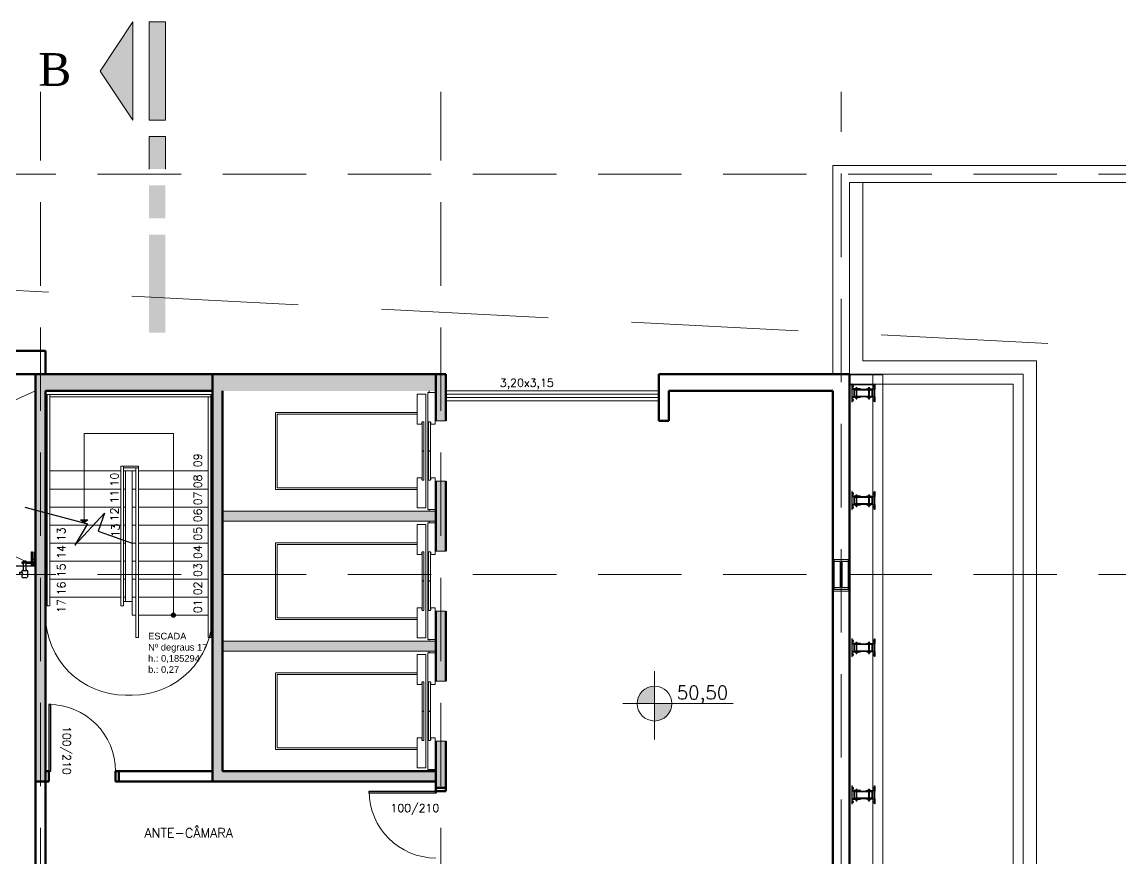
# Model space of a CAD drawing. Header units: millimetres. Extents: x 705 to 840, y 133 to 501.
# Drawn here: x 740.91 to 757.37, y 389.32 to 401.85 of the extents above; entities that cross this region are included whole.
import ezdxf

# ---------------------------------------------------------------- set-up
doc = ezdxf.new("R2010")
doc.units = ezdxf.units.MM
doc.header["$LTSCALE"] = 10
for name, pattern in [('ACAD_ISO03W100', [30, 12, -18]), ('BORDERX2', [3.5, 1, -0.5, 1, -0.5, 0, -0.5]), ('DASHED2', [0.375, 0.25, -0.125])]:
    doc.linetypes.add(name, pattern=pattern)
doc.layers.get('0').update_dxf_attribs({"color": 90})
for name, color, linetype in [('ACCESORIO', 90, 'Continuous'), ('EJE', 5, 'ACAD_ISO03W100'), ('ESCALERA', 90, 'Continuous')]:
    doc.layers.add(name, color=color, linetype=linetype)
for name, color, linetype, lineweight in [('cinza 03', 252, 'Continuous', 13), ('COTA', 90, 'Continuous', 9), ('DIMS', 90, 'Continuous', 9), ('LIFTELE', 16, 'Continuous', 20), ('linha estutura', 252, 'Continuous', 13), ('PAREDES', 50, 'Continuous', 50), ('PAREDES 2', 50, 'Continuous', 50), ('Pilares', 16, 'Continuous', 20), ('pn 02', 16, 'Continuous', 20), ('PN-01', 90, 'Continuous', 13), ('PN-03', 180, 'Continuous', 30), ('recuos', 16, 'Continuous', 20), ('texto', 16, 'Continuous', 20), ('WALLS', 90, 'Continuous', 15)]:
    doc.layers.add(name, color=color, linetype=linetype, lineweight=lineweight)
doc.styles.get("Standard").update_dxf_attribs({"font": 'simplex.shx'})

# ---------------------------------------------------------------- blocks, each defined once
blk = doc.blocks.new('LIFTPLAN')
at = {"layer": 'LIFTELE', "color": 7, "linetype": 'Continuous'}
for p, q in [((-575, 0), (-575, 2125)), ((-575, 2125), (575, 2125)), ((-550, 0), (-550, 2100)), ((-550, 2100), (550, 2100)), ((550, 0), (550, 2100)), ((575, 0), (575, 2125)), ((-850, 0), (-400, 0)), ((-850, -130), (-850, 0)), ((-400, 0), (-400, -69)), ((400, 0), (850, 0)), ((400, -69), (400, 0)), ((850, 0), (850, -130)), ((875, -160), (-875, -160)), ((-875, -160), (-875, -269)), ((850, -130), (-850, -130)), ((-2, -75), (-439, -75)), ((-439, -75), (-439, -100)), ((-439, -100), (-2, -100)), ((-400, -69), (-432, -69)), ((-2, -100), (-2, -75)), ((2, -75), (439, -75)), ((2, -100), (2, -75)), ((439, -100), (2, -100)), ((432, -69), (400, -69)), ((439, -75), (439, -100)), ((875, -269), (875, -160)), ((-875, -180), (-900, -180)), ((-875, -269), (-400, -269)), ((-439, -170), (-2, -170)), ((-439, -200), (-439, -170)), ((-2, -200), (-439, -200)), ((-400, -206), (-432, -206)), ((-400, -269), (-400, -206)), ((-2, -170), (-2, -200)), ((439, -170), (2, -170)), ((2, -170), (2, -200)), ((2, -200), (439, -200)), ((400, -206), (400, -269)), ((432, -206), (400, -206)), ((400, -269), (875, -269)), ((439, -200), (439, -170)), ((900, -180), (875, -180))]:
    blk.add_line(p, q, dxfattribs=at)
blk = doc.blocks.new('BLO253')
blk.add_lwpolyline([(39.6, 2, -0.4142136), (40.6, 1, 0.4142136), (41.6, 0), (91.5, 0, 0.4142136), (92.5, 1), (92.5, 4, 0.4142136), (91.5, 5), (49.6, 5, -0.4142136), (44.6, 10), (44.6, 89, 0.4142136), (43.6, 90), (41.6, 90, 0.4142136), (40.6, 89), (40.6, 6.5, -0.4142136), (39.1, 5), (-39.1, 5, -0.4142136), (-40.6, 6.5), (-40.6, 89, 0.4142136), (-41.6, 90), (-43.6, 90, 0.4142136), (-44.6, 89), (-44.6, 10, -0.4142136), (-49.6, 5), (-91.5, 5, 0.4142136), (-92.5, 4), (-92.5, 1, 0.4142136), (-91.5, 0), (-41.6, 0, 0.4142136), (-40.6, 1, -0.4142136), (-39.6, 2)], format="xyb", close=True)
blk = doc.blocks.new('CAB-BUL')
for p, q in [((-6, 11), (6, 11)), ((-4, 2), (-4, 9)), ((-4, 1), (-4, 2)), ((4, 2), (4, 9)), ((4, 1), (4, 2))]:
    blk.add_line(p, q)
blk.add_lwpolyline([(-9, 1), (9, 1), (9, 0), (-9, 0)], close=True)
blk.add_lwpolyline([(8, 9, 0.888889), (4, 9, 0.50025), (-4, 9, 0.88987), (-8, 9), (-8, 2), (8, 2)], format="xyb", close=True)
blk = doc.blocks.new('TUERCA')
for p, q in [((-7, -2), (7, -2)), ((7, -10), (-7, -10)), ((-5, -11), (3, -10)), ((-5, -12), (4, -11)), ((-5, -13), (4, -12)), ((-5, -14), (4, -13)), ((-5, -16), (4, -14)), ((-4, -8), (-4, -3)), ((-3, -16), (4, -16)), ((4, -3), (4, -8))]:
    blk.add_line(p, q)
blk.add_lwpolyline([(-9, 0), (9, 0), (9, -2), (-9, -2)], close=True)
blk.add_lwpolyline([(-4, -8, -0.666895), (-9, -8), (-9, -3, -0.666895), (-4, -3, -0.349005), (4, -3, -0.666667), (9, -3), (9, -8, -0.666667), (4, -8, -0.349005)], format="xyb", close=True)
blk.add_lwpolyline([(-4, -10), (-3, -10), (-5, -11), (-3, -11), (-5, -12), (-3, -12), (-5, -13), (-3, -14), (-5, -14), (-3, -15), (-5, -16), (-3, -16), (3, -16), (4, -16), (3, -15), (4, -14), (3, -14), (4, -13), (3, -13), (4, -12), (3, -11), (4, -11), (3, -10), (4, -10)])
blk = doc.blocks.new('fixação madeira')
at = {"layer": 'ACCESORIO'}
for p, q in [((-0.052, -0.063), (-0.05, -0.076)), ((-0.05, -0.063), (-0.048, -0.076)), ((-0.048, -0.063), (-0.047, -0.076)), ((-0.047, -0.063), (-0.045, -0.076)), ((-0.045, -0.063), (-0.043, -0.076)), ((-0.043, -0.063), (-0.041, -0.076)), ((-0.041, -0.063), (-0.039, -0.076)), ((-0.039, -0.063), (-0.038, -0.076)), ((-0.038, -0.063), (-0.036, -0.076)), ((-0.036, -0.063), (-0.034, -0.076)), ((-0.034, -0.063), (-0.032, -0.076)), ((-0.032, -0.063), (-0.03, -0.076)), ((-0.03, -0.063), (-0.029, -0.076)), ((-0.029, -0.063), (-0.027, -0.076)), ((-0.027, -0.063), (-0.025, -0.076)), ((-0.025, -0.063), (-0.023, -0.076)), ((-0.023, -0.063), (-0.021, -0.076)), ((-0.021, -0.063), (-0.02, -0.076)), ((-0.02, -0.063), (-0.018, -0.076)), ((-0.018, -0.063), (-0.016, -0.076)), ((-0.016, -0.063), (-0.014, -0.076)), ((-0.014, -0.063), (-0.012, -0.076)), ((-0.012, -0.076), (-0.012, -0.063)), ((-0.052, -0.251), (-0.05, -0.264)), ((-0.05, -0.251), (-0.048, -0.264)), ((-0.048, -0.251), (-0.047, -0.264)), ((-0.047, -0.251), (-0.045, -0.264)), ((-0.045, -0.251), (-0.043, -0.264)), ((-0.043, -0.251), (-0.041, -0.264)), ((-0.041, -0.251), (-0.039, -0.264)), ((-0.039, -0.251), (-0.038, -0.264)), ((-0.038, -0.251), (-0.036, -0.264)), ((-0.036, -0.251), (-0.034, -0.264)), ((-0.034, -0.251), (-0.032, -0.264)), ((-0.032, -0.251), (-0.03, -0.264)), ((-0.03, -0.251), (-0.029, -0.264)), ((-0.029, -0.251), (-0.027, -0.264)), ((-0.027, -0.251), (-0.025, -0.264)), ((-0.025, -0.251), (-0.023, -0.264)), ((-0.023, -0.251), (-0.021, -0.264)), ((-0.021, -0.251), (-0.02, -0.264)), ((-0.02, -0.251), (-0.018, -0.264)), ((-0.018, -0.251), (-0.016, -0.264)), ((-0.016, -0.251), (-0.014, -0.264)), ((-0.014, -0.251), (-0.012, -0.264)), ((-0.012, -0.264), (-0.012, -0.251))]:
    blk.add_line(p, q, dxfattribs=at)
for points in [[(-0.06, -0.034), (0.057, -0.034), (0.057, -0.308), (-0.06, -0.308)], [(-0.052, -0.042), (0.049, -0.042), (0.049, -0.3), (-0.052, -0.3)]]:
    blk.add_lwpolyline(points, close=True, dxfattribs=at)
for points in [[(0.049, -0.063), (-0.014, -0.063), (-0.015, -0.066), (-0.016, -0.063), (-0.017, -0.066), (-0.018, -0.063), (-0.018, -0.066), (-0.02, -0.063), (-0.02, -0.066), (-0.021, -0.063), (-0.022, -0.066), (-0.023, -0.063), (-0.024, -0.066), (-0.025, -0.063), (-0.026, -0.066), (-0.027, -0.063), (-0.027, -0.066), (-0.029, -0.063), (-0.029, -0.066), (-0.03, -0.063), (-0.031, -0.066), (-0.032, -0.063), (-0.033, -0.066), (-0.034, -0.063), (-0.035, -0.066), (-0.036, -0.063), (-0.036, -0.066), (-0.038, -0.063), (-0.038, -0.066), (-0.039, -0.063), (-0.04, -0.066), (-0.041, -0.063), (-0.042, -0.066), (-0.043, -0.063), (-0.044, -0.066), (-0.045, -0.063), (-0.045, -0.066), (-0.047, -0.063), (-0.047, -0.066), (-0.048, -0.063), (-0.049, -0.066), (-0.05, -0.063), (-0.051, -0.066), (-0.052, -0.063)], [(-0.052, -0.076), (-0.051, -0.074), (-0.05, -0.076), (-0.05, -0.074), (-0.048, -0.076), (-0.048, -0.074), (-0.047, -0.076), (-0.046, -0.074), (-0.045, -0.076), (-0.044, -0.074), (-0.043, -0.076), (-0.042, -0.074), (-0.041, -0.076), (-0.041, -0.074), (-0.039, -0.076), (-0.039, -0.074), (-0.038, -0.076), (-0.037, -0.074), (-0.036, -0.076), (-0.035, -0.074), (-0.034, -0.076), (-0.033, -0.074), (-0.032, -0.076), (-0.032, -0.074), (-0.03, -0.076), (-0.03, -0.074), (-0.029, -0.076), (-0.028, -0.074), (-0.027, -0.076), (-0.026, -0.074), (-0.025, -0.076), (-0.024, -0.074), (-0.023, -0.076), (-0.023, -0.074), (-0.021, -0.076), (-0.021, -0.074), (-0.02, -0.076), (-0.019, -0.074), (-0.018, -0.076), (-0.017, -0.074), (-0.016, -0.076), (-0.015, -0.074), (-0.014, -0.076), (-0.014, -0.074), (-0.012, -0.076), (0.049, -0.076)], [(0.049, -0.251), (-0.014, -0.251), (-0.015, -0.253), (-0.016, -0.251), (-0.017, -0.253), (-0.018, -0.251), (-0.018, -0.253), (-0.02, -0.251), (-0.02, -0.253), (-0.021, -0.251), (-0.022, -0.253), (-0.023, -0.251), (-0.024, -0.253), (-0.025, -0.251), (-0.026, -0.253), (-0.027, -0.251), (-0.027, -0.253), (-0.029, -0.251), (-0.029, -0.253), (-0.03, -0.251), (-0.031, -0.253), (-0.032, -0.251), (-0.033, -0.253), (-0.034, -0.251), (-0.035, -0.253), (-0.036, -0.251), (-0.036, -0.253), (-0.038, -0.251), (-0.038, -0.253), (-0.039, -0.251), (-0.04, -0.253), (-0.041, -0.251), (-0.042, -0.253), (-0.043, -0.251), (-0.044, -0.253), (-0.045, -0.251), (-0.045, -0.253), (-0.047, -0.251), (-0.047, -0.253), (-0.048, -0.251), (-0.049, -0.253), (-0.05, -0.251), (-0.051, -0.253), (-0.052, -0.251)], [(-0.052, -0.264), (-0.051, -0.262), (-0.05, -0.264), (-0.05, -0.262), (-0.048, -0.264), (-0.048, -0.262), (-0.047, -0.264), (-0.046, -0.262), (-0.045, -0.264), (-0.044, -0.262), (-0.043, -0.264), (-0.042, -0.262), (-0.041, -0.264), (-0.041, -0.262), (-0.039, -0.264), (-0.039, -0.262), (-0.038, -0.264), (-0.037, -0.262), (-0.036, -0.264), (-0.035, -0.262), (-0.034, -0.264), (-0.033, -0.262), (-0.032, -0.264), (-0.032, -0.262), (-0.03, -0.264), (-0.03, -0.262), (-0.029, -0.264), (-0.028, -0.262), (-0.027, -0.264), (-0.026, -0.262), (-0.025, -0.264), (-0.024, -0.262), (-0.023, -0.264), (-0.023, -0.262), (-0.021, -0.264), (-0.021, -0.262), (-0.02, -0.264), (-0.019, -0.262), (-0.018, -0.264), (-0.017, -0.262), (-0.016, -0.264), (-0.015, -0.262), (-0.014, -0.264), (-0.014, -0.262), (-0.012, -0.264), (0.049, -0.264)]]:
    blk.add_lwpolyline(points, dxfattribs=at)
at = {"layer": 'ACCESORIO', "xscale": 0.001440000000002328, "yscale": 0.001440000000002328, "zscale": 0.00144, "rotation": 180}
blk.add_blockref('BLO253', (-0.001, 0.001), dxfattribs=at)
at = {"layer": 'ACCESORIO', "linetype": 'Continuous', "xscale": 0.001440000000002328, "yscale": 0.001440000000002328, "zscale": 0.00144}
for name, p, rotation in [('CAB-BUL', (-0.105, -0.006), 180), ('TUERCA', (-0.066, -0.07), 270), ('CAB-BUL', (0.063, -0.07), 270), ('CAB-BUL', (0.1, -0.006), 180), ('CAB-BUL', (0.063, -0.258), 270)]:
    blk.add_blockref(name, p, dxfattribs=dict(at, rotation=rotation))
at = {"layer": 'ACCESORIO', "xscale": -0.001440000000002328, "yscale": 0.001440000000002328, "zscale": 0.00144}
blk.add_blockref('BLO253', (-0.001, -0.345), dxfattribs=at)
at = {"layer": 'ACCESORIO', "linetype": 'Continuous', "xscale": -0.001440000000002328, "yscale": 0.001440000000002328, "zscale": 0.00144}
for p in [(-0.105, -0.338), (0.1, -0.338)]:
    blk.add_blockref('CAB-BUL', p, dxfattribs=at)
at = {"layer": 'ACCESORIO', "color": 252, "linetype": 'Continuous', "xscale": 0.001440000000002328, "yscale": 0.001440000000002328, "zscale": 0.00144, "rotation": 270}
blk.add_blockref('TUERCA', (-0.066, -0.258), dxfattribs=at)

msp = doc.modelspace()

# ---------------------------------------------------------------- hatches: boundary and pattern name
at = {"layer": 'cinza 03'}
h = msp.add_hatch(color=256, dxfattribs=at)
h.paths.add_polyline_path([(743.766, 396.572), (741.191, 396.572), (741.191, 394.519), (741.266, 394.499), (741.266, 394.813), (741.266, 396.322), (743.766, 396.322)])
h.paths.add_polyline_path([(741.191, 396.572), (741.116, 396.572), (741.116, 394.539), (741.191, 394.519)])
h.paths.add_polyline_path([(741.191, 394.519), (741.116, 394.539), (741.116, 393.572), (741.191, 393.572)])
h.paths.add_polyline_path([(741.266, 394.499), (741.191, 394.519), (741.191, 393.572), (741.266, 393.572)])
h.paths.add_polyline_path([(741.266, 393.572), (741.191, 393.572), (741.191, 390.472), (741.266, 390.472)])
h.paths.add_polyline_path([(741.191, 393.572), (741.116, 393.572), (741.116, 390.472), (741.191, 390.472)])
h = msp.add_hatch(color=256, dxfattribs=at)
h.paths.add_polyline_path([(747.116, 396.572), (743.766, 396.572), (743.766, 396.322), (747.116, 396.322)])
h.paths.add_polyline_path([(747.266, 396.572), (747.191, 396.572), (747.191, 396.322), (747.266, 396.322)])
h.paths.add_polyline_path([(747.191, 396.572), (747.116, 396.572), (747.116, 396.322), (747.191, 396.322)])
h = msp.add_hatch(color=256, dxfattribs=at)
h.paths.add_polyline_path([(743.916, 393.572), (743.766, 393.572), (743.766, 390.472), (747.116, 390.472), (747.116, 390.622), (743.916, 390.622)])
h.paths.add_polyline_path([(743.916, 396.322), (743.766, 396.322), (743.766, 393.572), (743.916, 393.572)])
h.paths.add_polyline_path([(747.116, 394.522), (743.916, 394.522), (743.916, 394.372), (747.116, 394.372)])
h.paths.add_polyline_path([(747.116, 392.572), (743.916, 392.572), (743.916, 392.422), (747.116, 392.422)], flags=17)
h.paths.add_polyline_path([(747.191, 391.072), (747.116, 391.072), (747.116, 390.622), (747.116, 390.472), (747.116, 390.373), (747.191, 390.373)])
h.paths.add_polyline_path([(747.266, 391.072), (747.191, 391.072), (747.191, 390.373), (747.266, 390.373), (747.266, 390.472)])
h.paths.add_polyline_path([(747.266, 393.022), (747.191, 393.022), (747.191, 391.972), (747.266, 391.972)])
h.paths.add_polyline_path([(747.191, 393.022), (747.116, 393.022), (747.116, 392.572), (747.116, 391.972), (747.191, 391.972)])
h.paths.add_polyline_path([(747.266, 394.972), (747.191, 394.972), (747.191, 393.922), (747.266, 393.922)])
h.paths.add_polyline_path([(747.191, 394.972), (747.116, 394.972), (747.116, 394.522), (747.116, 393.922), (747.191, 393.922)])
h.paths.add_polyline_path([(747.266, 396.322), (747.191, 396.322), (747.191, 395.872), (747.266, 395.872)])
h.paths.add_polyline_path([(747.191, 396.322), (747.116, 396.322), (747.116, 395.872), (747.191, 395.872)])
h = msp.add_hatch(color=256, dxfattribs=at)
h.paths.add_polyline_path([(750.393, 391.899, 0.414214), (750.132, 391.637), (750.393, 391.637)])
h.paths.add_polyline_path([(750.393, 391.376, 0.414214), (750.655, 391.637), (750.393, 391.637)])
at = {"layer": 'Pilares'}
msp.add_hatch(color=256, dxfattribs=at).paths.add_polyline_path([(753.086, 393.347), (753.296, 393.347), (753.296, 393.377), (753.206, 393.377), (753.206, 393.767), (753.296, 393.767), (753.296, 393.797), (753.086, 393.797), (753.086, 393.767), (753.176, 393.767), (753.176, 393.377), (753.086, 393.377)])
at = {"layer": 'PN-01', "ltscale": 0.05}
h = msp.add_hatch(color=256, dxfattribs=at)
h.paths.add_polyline_path([(742.083, 401.115), (742.573, 401.85), (742.573, 400.38)])
h.paths.add_polyline_path([(742.818, 400.38), (742.818, 401.85), (743.063, 401.85), (743.063, 400.38)])
h.paths.add_polyline_path([(742.818, 399.645), (742.818, 400.135), (743.063, 400.135), (743.063, 399.645)])
h.paths.add_polyline_path([(742.818, 398.91), (742.818, 399.4), (743.063, 399.4), (743.063, 398.91)])
h.paths.add_polyline_path([(742.818, 397.941), (742.818, 398.665), (743.063, 398.665), (743.063, 397.941)])
h.paths.add_polyline_path([(742.818, 397.195), (742.818, 397.941), (743.063, 397.941), (743.063, 397.195)])
at = {"layer": 'PN-01'}
msp.add_hatch(color=256, dxfattribs=at).paths.add_polyline_path([(741.846, 394.346), (741.902, 394.389), (741.791, 394.389)])

# ---------------------------------------------------------------- linework, layer by layer
at = {"layer": 'cinza 03'}
for p, q in [((753.066, 399.697), (753.066, 396.572)), ((762.191, 399.697), (753.066, 399.697)), ((762.191, 399.697), (753.066, 399.697)), ((753.316, 399.447), (753.316, 396.572)), ((761.941, 399.447), (753.316, 399.447)), ((753.516, 399.447), (753.516, 396.772)), ((756.116, 396.772), (753.516, 396.772)), ((756.116, 387.897), (756.116, 396.772)), ((742.566, 391.762), (742.466, 391.762))]:
    msp.add_line(p, q, dxfattribs=at)
for centre, radius, start, end in [((742.466, 392.962), 1.2, 180, 270), ((742.566, 392.962), 1.2, 270, 360), ((741.316, 390.622), 1, 0, 90), ((747.116, 390.323), 1, 180, 270)]:
    msp.add_arc(centre, radius, start, end, dxfattribs=at)
at = {"layer": 'COTA'}
for p, q in [((750.393, 392.125), (750.393, 391.1)), ((749.919, 391.637), (751.572, 391.637))]:
    msp.add_line(p, q, dxfattribs=at)
msp.add_circle((750.393, 391.637), 0.261, dxfattribs=at)
at = {"layer": 'EJE', "linetype": 'BORDERX2', "ltscale": 0.001}
for points in [[(741.072, 393.76), (741.1, 393.76)], [(741.1, 393.734), (741.072, 393.734)]]:
    msp.add_lwpolyline(points, dxfattribs=at)
msp.add_circle((740.955, 393.748), 0.00762, dxfattribs=at)
at = {"layer": 'ESCALERA'}
for points in [[(741.072, 393.911), (741.072, 393.702), (741.056, 393.702), (741.056, 393.911)], [(741.116, 393.911), (741.116, 393.702), (741.1, 393.702), (741.1, 393.911)]]:
    msp.add_lwpolyline(points, close=True, dxfattribs=at)
for points in [[(740.934, 393.734), (740.916, 393.734), (740.916, 393.76), (740.934, 393.76)], [(740.978, 393.76), (740.978, 393.773), (740.934, 393.773), (740.934, 393.76)], [(740.934, 393.643), (740.934, 393.734)], [(740.978, 393.76), (741.056, 393.76)], [(740.978, 393.643), (740.978, 393.734)], [(741.056, 393.734), (740.978, 393.734)], [(741.1, 393.794), (741.072, 393.794)], [(741.1, 393.709), (741.072, 393.709)], [(740.916, 393.573), (740.88, 393.573), (740.88, 393.604), (740.916, 393.604)], [(740.916, 393.629), (740.996, 393.629)], [(740.916, 393.603), (740.916, 393.629), (740.948, 393.629)], [(740.916, 393.531), (740.916, 393.573)], [(740.916, 393.531), (740.922, 393.526)], [(740.922, 393.526), (740.948, 393.526)], [(740.948, 393.526), (740.99, 393.526)], [(740.996, 393.629), (740.996, 393.532)]]:
    msp.add_lwpolyline(points, dxfattribs=at)
for centre, radius, start, end in [((740.927, 393.747), 0.0142, 295.8881, 63.8569), ((740.984, 393.747), 0.0142, 115.3235, 244.726), ((740.911, 393.653), 0.0247, 282.7458, 337.2407), ((740.906, 393.588), 0.0183, 303.6803, 56.2779), ((741.001, 393.653), 0.0255, 203.9819, 257.2421)]:
    msp.add_arc(centre, radius, start, end, dxfattribs=at)
at = {"layer": 'linha estutura', "linetype": 'DASHED2', "ltscale": 0.5}
for p, q in [((741.191, 371.648), (741.191, 400.801)), ((747.191, 371.648), (747.191, 400.801)), ((753.191, 370.202), (753.191, 400.801)), ((723.297, 399.572), (767.656, 399.572)), ((723.297, 393.572), (767.656, 393.572))]:
    msp.add_line(p, q, dxfattribs=at)
at = {"layer": 'PAREDES', "linetype": 'Continuous'}
for p, q in [((743.766, 396.572), (743.766, 390.472)), ((741.266, 396.322), (741.266, 394.613)), ((743.916, 396.322), (743.916, 390.622)), ((741.266, 394.613), (741.266, 393.415))]:
    msp.add_line(p, q, dxfattribs=at)
at = {"layer": 'PAREDES'}
for p, q in [((741.266, 394.813), (741.266, 390.472)), ((741.266, 390.472), (741.266, 394.813)), ((741.316, 390.622), (741.266, 390.622)), ((741.316, 390.472), (741.316, 390.622)), ((741.316, 390.472), (741.316, 390.622)), ((742.316, 390.472), (742.316, 390.622)), ((742.316, 390.472), (742.316, 390.622)), ((742.316, 390.472), (742.316, 390.622)), ((743.766, 390.622), (742.316, 390.622)), ((742.366, 390.472), (742.366, 390.622)), ((741.316, 390.472), (741.116, 390.472)), ((743.766, 390.472), (742.316, 390.472)), ((747.266, 390.373), (747.116, 390.373)), ((747.266, 390.323), (747.116, 390.323)), ((747.266, 390.323), (747.116, 390.323))]:
    msp.add_line(p, q, dxfattribs=at)
at = {"layer": 'PAREDES 2'}
for p, q in [((735.066, 396.922), (741.266, 396.922)), ((741.266, 396.922), (741.266, 396.572)), ((747.266, 396.572), (735.316, 396.572)), ((741.116, 396.572), (741.116, 388.247)), ((747.116, 396.572), (747.116, 395.872)), ((747.266, 396.572), (747.266, 395.872)), ((753.316, 396.572), (750.456, 396.572)), ((753.066, 396.572), (750.456, 396.572)), ((750.456, 396.572), (750.456, 395.872)), ((753.316, 388.097), (753.316, 396.572)), ((741.116, 388.247), (741.116, 396.322)), ((741.266, 396.322), (741.266, 389.222)), ((741.266, 396.322), (743.766, 396.322)), ((750.606, 395.872), (750.606, 396.322)), ((753.066, 396.322), (750.606, 396.322)), ((753.066, 388.097), (753.066, 396.322)), ((750.456, 395.872), (750.606, 395.872)), ((747.116, 394.972), (747.116, 393.922)), ((747.266, 394.972), (747.266, 393.922)), ((747.116, 393.022), (747.116, 391.972)), ((747.266, 393.022), (747.266, 391.972)), ((747.116, 391.072), (747.116, 390.472)), ((747.266, 391.072), (747.266, 390.472)), ((743.916, 390.622), (747.116, 390.622)), ((743.766, 390.472), (747.116, 390.472)), ((747.116, 390.472), (747.116, 390.293)), ((747.266, 390.472), (747.266, 390.323))]:
    msp.add_line(p, q, dxfattribs=at)
msp.add_lwpolyline([(747.266, 396.572), (741.116, 396.572)], dxfattribs=at)
at = {"layer": 'Pilares'}
for p, q in [((753.061, 393.322), (753.061, 393.822)), ((753.321, 393.322), (753.321, 393.822)), ((753.086, 393.347), (753.086, 393.797)), ((753.176, 393.767), (753.086, 393.767)), ((753.176, 393.377), (753.176, 393.767)), ((753.206, 393.377), (753.206, 393.767)), ((753.296, 393.767), (753.206, 393.767)), ((753.296, 393.347), (753.296, 393.797)), ((753.061, 393.322), (753.321, 393.322)), ((753.176, 393.377), (753.086, 393.377)), ((753.296, 393.377), (753.206, 393.377))]:
    msp.add_line(p, q, dxfattribs=at)
for points in [[(753.296, 393.767), (753.296, 393.797), (753.086, 393.797), (753.086, 393.767)], [(753.086, 393.377), (753.086, 393.347), (753.296, 393.347), (753.296, 393.377)]]:
    msp.add_lwpolyline(points, dxfattribs=at)
at = {"layer": 'pn 02', "ltscale": 0.05}
for q in [(742.083, 401.115), (742.573, 400.38), (742.573, 400.38)]:
    msp.add_line((742.573, 401.85), q, dxfattribs=at)
at = {"layer": 'pn 02'}
for p, q in [((742.573, 400.38), (742.573, 401.85)), ((742.818, 400.38), (742.818, 401.85)), ((742.818, 401.85), (743.063, 401.85)), ((743.063, 401.85), (743.063, 400.38)), ((743.063, 400.38), (742.818, 400.38)), ((743.063, 400.38), (742.818, 400.38)), ((743.063, 400.135), (742.818, 400.135)), ((742.818, 399.645), (742.818, 400.135)), ((743.063, 400.135), (742.818, 400.135)), ((742.818, 399.645), (742.818, 400.135)), ((743.063, 400.135), (743.063, 399.645)), ((743.063, 400.135), (743.063, 399.645)), ((753.816, 396.565), (753.316, 396.565)), ((753.666, 383.572), (753.666, 396.565)), ((753.816, 383.572), (753.816, 396.565)), ((753.666, 396.415), (753.316, 396.415)), ((741.266, 395.122), (741.292, 395.122)), ((741.33, 395.122), (742.397, 395.122)), ((742.435, 395.122), (742.466, 395.122)), ((742.466, 394.065), (742.466, 395.122)), ((742.466, 395.122), (742.566, 395.122)), ((742.566, 393.167), (742.566, 395.122)), ((742.566, 395.122), (742.621, 395.122)), ((742.66, 395.122), (743.704, 395.122)), ((743.742, 395.122), (743.766, 395.122)), ((741.266, 394.852), (741.292, 394.852)), ((741.33, 394.852), (742.397, 394.852)), ((742.435, 394.852), (742.466, 394.852)), ((742.566, 394.852), (742.621, 394.852)), ((742.66, 394.852), (743.704, 394.852)), ((743.742, 394.852), (743.766, 394.852)), ((741.266, 394.582), (741.292, 394.582)), ((741.33, 394.582), (742.397, 394.582)), ((742.435, 394.582), (742.466, 394.582)), ((742.566, 394.582), (742.621, 394.582)), ((742.66, 394.582), (743.704, 394.582)), ((743.742, 394.582), (743.766, 394.582)), ((741.886, 394.312), (742.397, 394.312)), ((742.435, 394.312), (742.466, 394.312)), ((742.566, 394.312), (742.621, 394.312)), ((742.66, 394.312), (743.704, 394.312)), ((743.742, 394.312), (743.766, 394.312)), ((742.566, 394.042), (742.621, 394.042)), ((742.66, 394.042), (743.704, 394.042)), ((743.742, 394.042), (743.766, 394.042)), ((742.566, 393.772), (742.621, 393.772)), ((742.66, 393.772), (743.704, 393.772)), ((743.742, 393.772), (743.766, 393.772)), ((742.566, 393.502), (742.621, 393.502)), ((742.66, 393.502), (743.704, 393.502)), ((743.742, 393.502), (743.766, 393.502)), ((742.466, 393.167), (742.566, 393.167)), ((742.566, 393.232), (742.621, 393.232)), ((742.566, 392.962), (742.566, 393.167)), ((742.66, 393.232), (743.704, 393.232)), ((743.742, 393.232), (743.766, 393.232)), ((742.566, 392.962), (742.621, 392.962)), ((742.66, 392.962), (743.704, 392.962)), ((743.742, 392.962), (743.766, 392.962))]:
    msp.add_line(p, q, dxfattribs=at)
for points in [[(741.292, 396.27), (743.742, 396.27), (743.742, 396.232), (741.33, 396.232)], [(741.292, 396.27), (741.292, 394.49)], [(741.33, 394.481), (741.33, 396.27)], [(743.742, 396.27), (743.742, 392.627), (743.704, 392.627), (743.704, 396.232)], [(742.397, 395.168), (742.397, 395.194), (742.661, 395.194), (742.661, 395.168), (742.435, 395.168)], [(742.397, 395.194), (742.397, 394.091)], [(742.435, 394.077), (742.435, 395.194)], [(742.66, 395.168), (742.66, 392.627), (742.621, 392.627), (742.621, 395.168)]]:
    msp.add_lwpolyline(points, dxfattribs=at)
at = {"layer": 'PN-01', "ltscale": 0.05}
msp.add_line((742.083, 401.115), (742.573, 400.38), dxfattribs=at)
at = {"layer": 'PN-01'}
for p, q in [((755.916, 396.572), (753.316, 396.572)), ((755.916, 388.097), (755.916, 396.572)), ((750.456, 396.322), (747.266, 396.322)), ((755.766, 396.422), (753.316, 396.422)), ((755.766, 389.222), (755.766, 396.422)), ((750.456, 396.272), (747.266, 396.272)), ((750.456, 396.222), (747.266, 396.222)), ((750.456, 396.172), (747.266, 396.172)), ((743.182, 395.684), (741.846, 395.684)), ((741.846, 395.684), (741.846, 394.343)), ((743.182, 392.962), (743.182, 395.684)), ((741.266, 394.312), (741.292, 394.312)), ((741.33, 394.312), (741.886, 394.312)), ((741.266, 394.042), (741.292, 394.042)), ((741.33, 394.042), (742.397, 394.042)), ((742.435, 394.042), (742.466, 394.042)), ((742.466, 394.065), (742.466, 393.167)), ((741.266, 393.772), (741.292, 393.772)), ((741.33, 393.772), (742.397, 393.772)), ((742.435, 393.772), (742.466, 393.772)), ((741.266, 393.502), (741.292, 393.502)), ((741.33, 393.502), (742.397, 393.502)), ((742.435, 393.502), (742.466, 393.502)), ((741.266, 393.232), (741.292, 393.232)), ((741.33, 393.232), (742.397, 393.232)), ((742.435, 393.232), (742.466, 393.232)), ((742.435, 393.167), (742.466, 393.167))]:
    msp.add_line(p, q, dxfattribs=at)
for points in [[(741.116, 393.702), (735.316, 396.322)], [(735.316, 393.702), (741.116, 396.322)], [(741.33, 394.481), (741.33, 393.102), (741.292, 393.102), (741.292, 394.492)], [(742.435, 394.077), (742.435, 393.102), (742.397, 393.102), (742.397, 394.091)]]:
    msp.add_lwpolyline(points, dxfattribs=at)
msp.add_lwpolyline([(741.846, 394.346), (741.902, 394.389), (741.791, 394.389)], close=True, dxfattribs=at)
at = {"layer": 'PN-01', "const_width": 0.04}
msp.add_lwpolyline([(743.162, 392.962, 1), (743.202, 392.962, 1)], format="xyb", close=True, dxfattribs=at)
at = {"layer": 'PN-03', "ltscale": 0.1}
msp.add_line((735.441, 393.702), (741.116, 393.702), dxfattribs=at)
at = {"layer": 'PN-03'}
msp.add_lwpolyline([(740.955, 394.582), (741.897, 394.33), (741.704, 394.009), (742.149, 394.49), (742.053, 394.22), (742.566, 394.042)], dxfattribs=at)
for points in [[(741.316, 390.622), (741.346, 390.622), (741.346, 391.622), (741.316, 391.622)], [(747.116, 390.323), (747.116, 390.293), (746.116, 390.293), (746.116, 390.323)]]:
    msp.add_lwpolyline(points, close=True, dxfattribs=at)
at = {"layer": 'recuos', "linetype": 'DASHED2'}
msp.add_line((786.249, 395.486), (737.445, 398.003), dxfattribs=at)
at = {"layer": 'WALLS', "linetype": 'Continuous'}
for p, q in [((747.116, 395.872), (747.116, 396.322)), ((747.116, 395.872), (747.266, 395.872)), ((747.116, 394.522), (747.116, 394.972)), ((747.266, 394.972), (747.116, 394.972)), ((747.116, 394.522), (743.916, 394.522)), ((747.116, 394.372), (743.916, 394.372)), ((747.116, 394.372), (747.116, 393.922)), ((747.266, 393.922), (747.116, 393.922)), ((747.116, 393.022), (747.266, 393.022)), ((747.116, 393.022), (747.116, 392.572)), ((743.916, 392.572), (747.116, 392.572)), ((743.916, 392.422), (747.116, 392.422)), ((747.116, 391.972), (747.116, 392.422)), ((747.116, 391.972), (747.266, 391.972)), ((747.116, 390.622), (747.116, 391.072)), ((747.266, 391.072), (747.116, 391.072))]:
    msp.add_line(p, q, dxfattribs=at)

# ---------------------------------------------------------------- block references
at = {"layer": 'cinza 03', "rotation": 90}
for p in [(753.35, 396.291), (753.35, 394.681), (753.35, 392.476), (753.35, 390.27)]:
    msp.add_blockref('fixação madeira', p, dxfattribs=at)
at = {"layer": 'DIMS', "yscale": 0.001, "zscale": 0.001, "rotation": 90}
for p, xscale in [((746.836, 395.422), 0.001), ((746.836, 393.472), -0.001), ((746.836, 391.522), 0.001)]:
    msp.add_blockref('LIFTPLAN', p, dxfattribs=dict(at, xscale=xscale))

# ---------------------------------------------------------------- texts
at = {"layer": 'COTA'}
msp.add_text('50,50', height=0.2, dxfattribs=at).set_placement((750.726, 391.701))
at = {"layer": 'COTA', "insert": (742.803, 392.079), "char_height": 0.1, "width": 1.367, "attachment_point": 7}
msp.add_mtext('{\\fArial|b0|i0|c0|p34;ESCADA\\PNº degraus 17\\Ph.: 0,185294\\Pb.: 0,27}', dxfattribs=at)
at = {"layer": 'pn 02', "ltscale": 0.05, "insert": (741.159, 400.891), "char_height": 0.49, "width": 3.68578, "attachment_point": 7}
msp.add_mtext('{\\fTimes New Roman|b0|i0|c0|p18;B}', dxfattribs=at)
at = {"layer": 'texto'}
for s, height, p in [('3,20x3,15', 0.12, (748.075, 396.384)), ('100/210', 0.12, (746.436, 390.012)), ('ANTE-CÂMARA', 0.14, (742.749, 389.628))]:
    msp.add_text(s, height=height, dxfattribs=at).set_placement(p)
for s, rotation, p in [('09', 90, (743.607, 395.179)), ('10', 90, (742.36, 394.89)), ('08', 90, (743.607, 394.862)), ('11', 90, (742.36, 394.636)), ('07', 90, (743.607, 394.608)), ('12', 90, (742.36, 394.368)), ('06', 90, (743.607, 394.354)), ('13', 90, (742.374, 394.128)), ('13', 90, (741.563, 394.07)), ('05', 90, (743.607, 394.079)), ('14', 90, (741.563, 393.807)), ('04', 90, (743.607, 393.804)), ('15', 90, (741.563, 393.53)), ('03', 90, (743.607, 393.536)), ('16', 90, (741.563, 393.259)), ('02', 90, (743.607, 393.26)), ('17', 90, (741.563, 392.996)), ('01', 90, (743.607, 392.992)), ('100/210', 270, (741.523, 391.301))]:
    msp.add_text(s, height=0.12, rotation=rotation, dxfattribs=at).set_placement(p)

doc.saveas('drawing.dxf')
